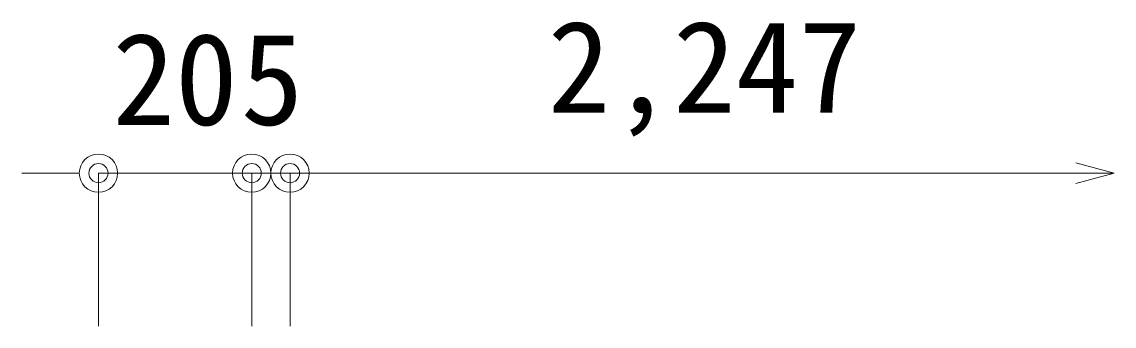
# Model space of a CAD drawing. Units: millimetres on the paper. Extents: x -401 to 401, y -279 to 279.
# Drawn here: x -299.5 to -270.99, y -20.87 to -12.91 of the extents above; entities that cross this region are included whole.
import ezdxf
from ezdxf.enums import TextEntityAlignment as Align

# ---------------------------------------------------------------- set-up
doc = ezdxf.new("R2010")
doc.units = ezdxf.units.MM
doc.layers.add('0-3_0-A11-寸法_詳細', color=5, linetype='Continuous', lineweight=9)
doc.layers.add('0-4_0', color=7, linetype='Continuous', lineweight=9)
doc.styles.add('ＭＳ ゴシック', font='')
doc.styles.get('ＭＳ ゴシック').set_extended_font_data('MS Gothic')

# ---------------------------------------------------------------- blocks, each defined once
blk = doc.blocks.new('_Dot')
at = {"layer": '0-4_0'}
blk.add_line((-0.5, 0), (-1, 0), dxfattribs=at)
for radius in [0.5, 0.25]:
    blk.add_circle((0, 0), radius, dxfattribs=at)
blk = doc.blocks.new('_Open30')
at = {"layer": '0-4_0'}
blk.add_line((0, 0), (-1, 0), dxfattribs=at)
blk.add_lwpolyline([(-1, 0.2679), (0, 0), (-1, -0.2679)], dxfattribs=at)

msp = doc.modelspace()

# ---------------------------------------------------------------- linework, layer by layer
at = {"layer": '0-3_0-A11-寸法_詳細'}
for p, q in [((-298.501, -16.869), (-299.501, -16.869)), ((-297.501, -20.869), (-297.501, -16.869)), ((-293.501, -16.869), (-297.501, -16.869)), ((-294.501, -16.869), (-295.501, -16.869)), ((-293.501, -20.869), (-293.501, -16.869)), ((-292.501, -16.869), (-293.501, -16.869)), ((-293.501, -20.869), (-293.501, -16.869)), ((-292.501, -20.869), (-292.501, -16.869)), ((-292.501, -20.869), (-292.501, -16.869)), ((-292.501, -16.869), (-291.501, -16.869)), ((-291.501, -16.869), (-290.501, -16.869)), ((-271.993, -16.869), (-291.501, -16.869))]:
    msp.add_line(p, q, dxfattribs=at)

# ---------------------------------------------------------------- block references
for name, p in [('_Dot', (-297.501, -16.869)), ('_Dot', (-293.501, -16.869)), ('_Open30', (-270.993, -16.869))]:
    msp.add_blockref(name, p, dxfattribs=at)
at = {"layer": '0-3_0-A11-寸法_詳細', "rotation": 180}
for p in [(-293.501, -16.869), (-292.501, -16.869), (-292.501, -16.869)]:
    msp.add_blockref('_Dot', p, dxfattribs=at)

# ---------------------------------------------------------------- texts
at = {"layer": '0-3_0-A11-寸法_詳細', "style": 'ＭＳ ゴシック'}
for s, p in [('2,247', (-285.778, -16.014)), ('20', (-297.139, -16.331)), ('5', (-293.788, -16.331))]:
    msp.add_text(s, height=2.405, dxfattribs=at).set_placement(p, align=Align.BOTTOM_LEFT)

doc.saveas('drawing.dxf')
